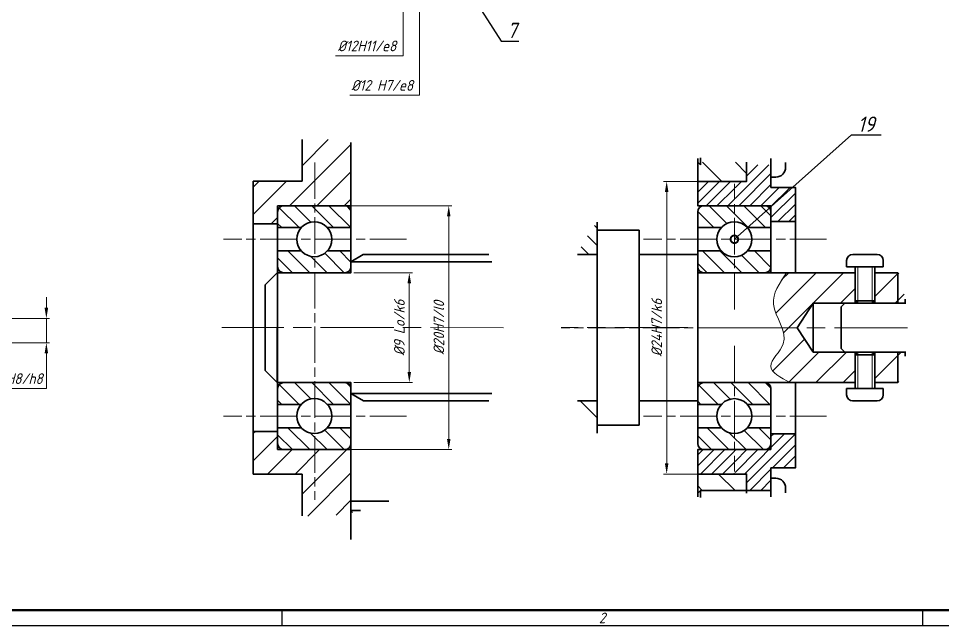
# Model space of a CAD drawing. Header units: millimetres. Extents: x -1657 to 2092, y -1414 to 1302.
# Drawn here: x 334.6 to 637.6, y 0 to 199.1 of the extents above; entities that cross this region are included whole.
import ezdxf
from ezdxf import colors
from ezdxf.entities.mleader import LeaderData, LeaderLine
from ezdxf.enums import TextEntityAlignment as Align
from ezdxf.math import Vec2, Vec3

# ---------------------------------------------------------------- set-up
doc = ezdxf.new("R2010")
doc.units = ezdxf.units.MM
doc.linetypes.add('AM_ISO08W050', pattern=[18, 12, -1.5, 3, -1.5])
doc.linetypes.add('AM_ISO08W050x2', pattern=[9, 6, -0.75, 1.5, -0.75])
doc.layers.get('0').update_dxf_attribs({"lineweight": 80})
for name, color, linetype, lineweight in [('AM_0', 7, 'Continuous', 35), ('AM_4', 3, 'Continuous', 15), ('AM_4N', 3, 'Continuous', 15), ('AM_5', 3, 'Continuous', 15), ('AM_7', 4, 'AM_ISO08W050', 15), ('AM_8', 1, 'Continuous', 15), ('AM_BOR', 7, 'Continuous', 35), ('основные', 7, 'Continuous', 35), ('тонкие', 2, 'Continuous', 15)]:
    doc.layers.add(name, color=color, linetype=linetype, lineweight=lineweight)
doc.styles.add('ACGOSTTS', font='geniso.shx', dxfattribs={"oblique": 15})
doc.styles.get("Standard").update_dxf_attribs({"font": 'geniso.shx', "oblique": 15})
doc.dimstyles.new('AM_GOST$0', dxfattribs={"dimtxt": 3.5, "dimasz": 3.5, "dimexe": 1, "dimexo": 1, "dimgap": 1.5, "dimtad": 1, "dimtoh": 1, "dimtxsty": 'Standard', "dimcen": 0, "dimclrd": 256, "dimclre": 256, "dimclrt": 2, "dimadec": 0, "dimazin": 2, "dimtp": 0.1, "dimtm": 0.1, "dimtfac": 0.71, "dimtmove": 0, "dimatfit": 3, "dimfxl": 1, "dimtolj": 1, "dimlwd": -1, "dimlwe": -1, "dimarcsym": 1})
pattern_1 = [(315, (-650.5151109239414, 912.1217120736858), (1.414213562373095, 1.414213562373095), [])]
pattern_2 = [(315, (-650.5151109239414, 883.1217120736858), (1.414213562373095, 1.414213562373095), [])]
pattern_3 = [(315, (-398, 513.1999999999994), (1.414213562373095, 1.414213562373095), [])]
pattern_4 = [(315, (-650.4086832785847, 912.1219511224094), (1.414213562373095, 1.414213562373095), [])]

# ---------------------------------------------------------------- blocks, each defined once
blk = doc.blocks.new('GOST_A1_LANDSCAPE')
at = {"layer": 'AM_BOR', "color": 7, "lineweight": 50}
blk.add_line((20, 4.999999999999999), (836, 4.999999999999999), dxfattribs=at)
at = {"layer": 'AM_BOR', "color": 1, "lineweight": 25}
for p, q in [((421, 5), (421, 0)), ((631, 5), (631, 0)), ((0, 0), (841, 0))]:
    blk.add_line(p, q, dxfattribs=at)
at = {"layer": 'AM_BOR', "color": 1, "lineweight": 25, "style": 'ACGOSTTS', "oblique": 15}
blk.add_text('2', height=3.5, dxfattribs=at).set_placement((526, 2.5), align=Align.MIDDLE_CENTER)
blk = doc.blocks.new('*D37')
at = {"layer": 'AM_5', "linetype": 'ByBlock', "transparency": 16777216}
for p, q in [((343.7676502084332, 104.2416553334107), (343.7676502084332, 107.7416553334107)), ((283.6300829513427, 100.7416553334107), (344.7676502084332, 100.7416553334107)), ((343.7676502084332, 100.7416553334107), (343.7676502084332, 92.74165533341072)), ((283.6300829513427, 92.7416553334107), (344.7676502084332, 92.74165533341072)), ((343.7676502084332, 89.24165533341072), (343.7676502084332, 77.73714247672272)), ((343.7676502084332, 77.73714247672272), (324.6236102522752, 77.73714247672272))]:
    blk.add_line(p, q, dxfattribs=at)
at = {"layer": 'AM_5', "transparency": 16777216}
for points in [[(343.1843168750999, 104.2416553334107), (344.3509835417665, 104.2416553334107), (343.7676502084332, 100.7416553334107)], [(343.1843168750999, 89.24165533341072), (344.3509835417665, 89.24165533341072), (343.7676502084332, 92.74165533341072)]]:
    blk.add_solid(points, dxfattribs=at)
at = {"layer": 'Defpoints', "color": 0, "transparency": 16777216}
for p in [(282.6300829513427, 100.7416553334107), (282.6300829513427, 92.7416553334107), (343.7676502084332, 92.74165533341072)]:
    blk.add_point(p, dxfattribs=at)
at = {"layer": 'AM_5', "color": 2, "transparency": 16777216, "insert": (333.4456302303541, 80.98714247672262), "char_height": 3.5, "attachment_point": 5}
blk.add_mtext('\\A1;3 {}{\\C2; H8/h8}', dxfattribs=at)
blk = doc.blocks.new('*D46')
at = {"layer": 'AM_5', "linetype": 'ByBlock', "transparency": 16777216}
for p, q in [((470.6495976623721, 310.5680965887503), (465.0560349076409, 310.5680965887503)), ((466.0560349076409, 307.0680965887503), (466.0560349076409, 290.0680965887503)), ((470.6495976623721, 286.5680965887503), (465.0560349076409, 286.5680965887503)), ((466.0560349076409, 286.5680965887503), (466.0560349076409, 173.9448644187201)), ((466.0560349076409, 173.9448644187201), (443.215490563343, 173.9448644187201))]:
    blk.add_line(p, q, dxfattribs=at)
at = {"layer": 'AM_5', "transparency": 16777216}
for points in [[(465.4727015743076, 307.0680965887503), (466.6393682409742, 307.0680965887503), (466.0560349076409, 310.5680965887503)], [(465.4727015743076, 290.0680965887503), (466.6393682409742, 290.0680965887503), (466.0560349076409, 286.5680965887503)]]:
    blk.add_solid(points, dxfattribs=at)
at = {"layer": 'Defpoints', "color": 0, "transparency": 16777216}
for p in [(471.6495976623721, 310.5680965887503), (466.0560349076409, 286.5680965887503), (471.6495976623721, 286.5680965887503)]:
    blk.add_point(p, dxfattribs=at)
at = {"layer": 'AM_5', "color": 2, "transparency": 16777216, "insert": (453.8857627354919, 177.1952089069089), "char_height": 3.5, "attachment_point": 5}
blk.add_mtext('\\A1;%%C12{}{\\C2; H7/e8}', dxfattribs=at)
blk = doc.blocks.new('*D90')
at = {"layer": 'AM_5', "linetype": 'ByBlock', "transparency": 16777216}
for p, q in [((461.099352590696, 310.5688000587087), (461.7107908685424, 310.5688000587087)), ((460.7107908685424, 307.0688000587087), (460.7107908685424, 290.0680965887503)), ((460.7107908685424, 286.5680965887503), (460.7107908685424, 186.8740327869193)), ((461.099352590696, 286.5680965887503), (461.7107908685424, 286.5680965887503)), ((460.7107908685424, 186.8740327869193), (438.5574242384107, 186.8740327869192))]:
    blk.add_line(p, q, dxfattribs=at)
at = {"layer": 'AM_5', "transparency": 16777216}
for points in [[(460.1274575352091, 307.0688000587087), (461.2941242018757, 307.0688000587087), (460.7107908685424, 310.5688000587087)], [(460.1274575352091, 290.0680965887503), (461.2941242018757, 290.0680965887503), (460.7107908685424, 286.5680965887503)]]:
    blk.add_solid(points, dxfattribs=at)
at = {"layer": 'Defpoints', "color": 0, "transparency": 16777216}
for p in [(460.099352590696, 310.5688000587087), (460.099352590696, 286.5680965887503), (460.7107908685424, 286.5680965887503)]:
    blk.add_point(p, dxfattribs=at)
at = {"layer": 'AM_5', "color": 2, "transparency": 16777216, "insert": (448.8841075534765, 190.1243772751081), "char_height": 3.5, "attachment_point": 5}
blk.add_mtext('\\A1;%%C12H11/e8', dxfattribs=at)
blk = doc.blocks.new('*D93')
at = {"layer": 'AM_5', "linetype": 'ByBlock', "transparency": 16777216}
for p, q in [((568.3523994513057, 145.7069537724805), (546.1449381282604, 145.7069537724805)), ((547.1449381282604, 142.2069537724805), (547.1449381282604, 53.20695377248054)), ((568.3523994513057, 49.70695377248055), (546.1449381282604, 49.70695377248054))]:
    blk.add_line(p, q, dxfattribs=at)
at = {"layer": 'AM_5', "transparency": 16777216}
for points in [[(546.561604794927, 142.2069537724805), (547.7282714615937, 142.2069537724805), (547.1449381282604, 145.7069537724805)], [(546.561604794927, 53.20695377248054), (547.7282714615937, 53.20695377248054), (547.1449381282604, 49.70695377248054)]]:
    blk.add_solid(points, dxfattribs=at)
at = {"layer": 'Defpoints', "color": 0, "transparency": 16777216}
for p in [(569.3523994513057, 145.7069537724805), (547.1449381282604, 49.70695377248054), (569.3523994513057, 49.70695377248055)]:
    blk.add_point(p, dxfattribs=at)
at = {"layer": 'AM_5', "color": 2, "transparency": 16777216, "insert": (543.8945936400713, 97.70695377248018), "char_height": 3.5, "attachment_point": 5, "rotation": 90}
blk.add_mtext('\\A1;%%C24H7/k6', dxfattribs=at)
blk = doc.blocks.new('GENZOOBVQLCP5')
at = {"layer": 'AM_8'}
h = blk.add_hatch(dxfattribs=at)
h.set_pattern_fill('ANSI31', color=256, style=0)
h.set_pattern_definition([(45, (-67.68794498231682, -300.3803287527023), (-2.245064030267288, 2.245064030267288), [])])
edge = h.paths.add_edge_path()
edge.add_line((5.893572354643311, -30.36074246781902), (5.893572354643311, -30.01366949730493))
edge.add_line((5.893572354643311, -30.01366949730493), (5.893572354643311, -22.73305255125535))
edge.add_line((5.893572354643311, -22.73305255125535), (5.893572354643311, -20.00023904872307))
edge.add_line((5.893572354643311, -20.00023904872307), (-5.106427645356689, -20.00023904872307))
edge.add_line((-5.106427645356689, -20.00023904872307), (-6.106427645356689, -20.00023904872307))
edge.add_line((-6.106427645356689, -20.00023904872307), (-6.106427645356689, -19.00023904872353))
edge.add_line((-6.106427645356689, -19.00023904872353), (-6.106427645356689, -17.40023904872362))
edge.add_line((-6.106427645356689, -17.40023904872362), (-6.106427645356689, -17.00956110888876))
edge.add_line((-6.106427645356689, -17.00956110888876), (-10.10642764535669, -17.00956110888876))
edge.add_line((-10.10642764535669, -17.00956110888876), (-10.10642764535669, -24.00956110888876))
edge.add_line((-10.10642764535669, -24.00956110888876), (-2.106430215030286, -24.00314902880075))
edge.add_line((-2.106430215030286, -24.00314902880075), (-2.106429562785181, -30.85566127623377))
edge.add_arc((0, 0), 30.9274777228381, 266.0946369724197, 280.985527720703)
edge = h.paths.add_edge_path()
edge.add_line((5.893568824868254, 19.99976095127693), (5.893565500146536, 30.36074379840073))
edge.add_arc((0, 0), 30.9274777228381, 79.01448521487418, 93.90536302749592)
edge.add_line((-2.106429562739677, 30.85566127623684), (-2.106430215030286, 24.0026709313546))
edge.add_line((-2.106430215030286, 24.0026709313546), (-10.10642764535669, 24.00908301144261))
edge.add_line((-10.10642764535669, 24.00908301144261), (-10.10642764535669, 17.00908301144261))
edge.add_line((-10.10642764535669, 17.00908301144261), (-6.115749705522376, 17.00908301144261))
edge.add_line((-6.115749705522376, 17.00908301144261), (-6.115749705522376, 20.00908301144261))
edge.add_line((-6.115749705522376, 20.00908301144261), (-5.106427645356852, 19.99976095127693))
edge.add_line((-5.106427645356852, 19.99976095127693), (5.893568824868254, 19.99976095127693))
h = blk.add_hatch(dxfattribs=at)
h.set_pattern_fill('_U', color=256, scale=2, angle=315, style=0, pattern_type=0)
h.set_pattern_definition(pattern_1)
edge = h.paths.add_edge_path()
edge.add_line((-6.106427645356689, 18.99976095127693), (-6.106427645356689, 16.41376095127669))
edge.add_line((-6.106427645356689, 16.41376095127669), (-2.231563876283872, 16.41376095127669))
edge.add_arc((-0.106427645356689, 14.49976095127693), 2.85999999999997, 402.0077229335649, 497.9922770664336, ccw=False)
edge.add_line((2.018708585570494, 16.41376095127669), (5.893572354642856, 16.41376095127669))
edge.add_line((5.893572354643311, 16.41376095127669), (5.893572354643311, 18.99976095127693))
edge.add_arc((4.893572354643311, 18.99976095127693), 1, 360, 450.0000000000065)
edge.add_line((4.893572354643311, 19.99976095127693), (-5.106427645356689, 19.99976095127693))
edge.add_arc((-5.106427645356689, 18.99976095127693), 1, 450.0000000000065, 540.0000000000065)
h = blk.add_hatch(dxfattribs=at)
h.set_pattern_fill('_U', color=256, scale=2, angle=315, style=0, pattern_type=0)
h.set_pattern_definition(pattern_1)
edge = h.paths.add_edge_path()
edge.add_line((5.893572354643311, 9.999760951276926), (5.893572354643311, 12.58576095127717))
edge.add_line((5.893572354643311, 12.58576095127671), (2.018708585570494, 12.58576095127671))
edge.add_arc((-0.106427645356689, 14.49976095127693), 2.85999999999997, 222.0077229335649, 317.9922770664336, ccw=False)
edge.add_line((-2.231563876284326, 12.58576095127671), (-6.106427645357144, 12.58576095127671))
edge.add_line((-6.106427645356689, 12.58576095127671), (-6.106427645356689, 9.999760951276926))
edge.add_arc((-5.106427645356689, 9.999760951276471), 1, 539.9999999999935, 629.9999999999935)
edge.add_line((-5.106427645356689, 8.999760951276926), (4.893572354643766, 8.999760951276926))
edge.add_arc((4.893572354643311, 9.999760951276926), 1, 270.0000000000065, 359.9999999999935)
h = blk.add_hatch(dxfattribs=at)
h.set_pattern_fill('_U', color=256, scale=2, angle=315, style=0, pattern_type=0)
h.set_pattern_definition(pattern_2)
edge = h.paths.add_edge_path()
edge.add_line((-6.106427645356689, -10.00023904872307), (-6.106427645356689, -12.58623904872331))
edge.add_line((-6.106427645356689, -12.58623904872331), (-2.231563876283872, -12.58623904872331))
edge.add_arc((-0.106427645356689, -14.50023904872307), 2.85999999999997, 402.0077229335649, 497.9922770664336, ccw=False)
edge.add_line((2.018708585570494, -12.58623904872331), (5.893572354642856, -12.58623904872331))
edge.add_line((5.893572354643311, -12.58623904872331), (5.893572354643311, -10.00023904872307))
edge.add_arc((4.893572354643311, -10.00023904872307), 1, 360, 450.0000000000065)
edge.add_line((4.893572354643311, -9.000239048723074), (-5.106427645356689, -9.000239048723074))
edge.add_arc((-5.106427645356689, -10.00023904872307), 1, 450.0000000000065, 540.0000000000065)
h = blk.add_hatch(dxfattribs=at)
h.set_pattern_fill('_U', color=256, scale=2, angle=315, style=0, pattern_type=0)
h.set_pattern_definition(pattern_2)
edge = h.paths.add_edge_path()
edge.add_line((5.893572354643311, -19.00023904872307), (5.893572354643311, -16.41423904872283))
edge.add_line((5.893572354643311, -16.41423904872329), (2.018708585570494, -16.41423904872329))
edge.add_arc((-0.106427645356689, -14.50023904872307), 2.85999999999997, 222.0077229335649, 317.9922770664336, ccw=False)
edge.add_line((-2.231563876284326, -16.41423904872329), (-6.106427645357144, -16.41423904872329))
edge.add_line((-6.106427645356689, -16.41423904872329), (-6.106427645356689, -19.00023904872307))
edge.add_arc((-5.106427645356689, -19.00023904872353), 1, 539.9999999999935, 629.9999999999935)
edge.add_line((-5.106427645356689, -20.00023904872307), (4.893572354643766, -20.00023904872307))
edge.add_arc((4.893572354643311, -19.00023904872307), 1, 270.0000000000065, 359.9999999999935)
h = blk.add_hatch(dxfattribs=at)
h.set_pattern_fill('_U', color=256, scale=1.6, angle=315, style=0, pattern_type=0)
h.set_pattern_definition([(315, (-343.5160944252971, 2937.355530451503), (1.131370849898476, 1.131370849898476), [])])
edge = h.paths.add_edge_path()
edge.add_line((7.462474227975235, -30.01366949730493), (5.893572354643311, -30.01366949730493))
edge.add_line((5.893572354643311, -30.01366949730493), (5.893572354643311, -30.36074246781902))
edge.add_arc((0, 0), 30.9274777228381, 280.985527720703, 283.9626575022647)
at = {"layer": 'AM_7', "linetype": 'AM_ISO08W050x2'}
for p, q in [((0, 27.11636690185776), (0, 0.7341499077859908)), ((14.99964315360239, 14.49976095127693), (-14.99964315360239, 14.49976095127693)), ((14.99964315360239, 14.49976095127693), (-14.99964315360239, 14.49976095127693)), ((0, 0.2072136331274805), (0, -28.26585009221401)), ((14.99964315360239, -14.50023904872307), (-14.99964315360239, -14.50023904872307)), ((14.99964315360239, -14.50023904872307), (-14.99964315360239, -14.50023904872307))]:
    blk.add_line(p, q, dxfattribs=at)
at = {"layer": 'AM_7'}
blk.add_line((30.92747769479189, -0.001317117805058388), (-15.28584729128215, 0.0006509829812557655), dxfattribs=at)
at = {"layer": 'основные'}
for p, q in [((-2.106430215030286, 24.0026709313546), (-2.106429562739677, 30.85566127623684)), ((5.893572354643311, 30.36074246781902), (5.893572354643311, 22.69976095124673)), ((-10.10642764535669, 24.00908301144261), (-2.106430215030286, 24.0026709313546)), ((-5.106427645356689, 19.99976095127693), (-6.115749705522376, 20.00908301144261)), ((-6.115749705522376, 20.00908301144261), (-6.115749705522376, 19.00891239090095)), ((-6.115749705522376, 20.00908301144261), (-6.115749705522376, 17.00908301144261)), ((4.893572354643311, 19.99976095127693), (1.893572354643311, 19.99976095127693)), ((4.893572354643311, 19.99976095127693), (5.893572354643311, 19.99976095127693)), ((5.893572354643311, 19.99976095127693), (5.893572354643311, 18.99976095127647)), ((5.893572354643311, 18.99976095127693), (5.893572354643311, 8.999760951276926)), ((5.893572354643311, 12.58576095127671), (5.893572354643311, 18.99976095127693)), ((-6.115749705522376, 17.00908301144261), (-10.10642764535669, 17.00908301144261)), ((-10.10642764535669, 17.00908301144261), (-10.10642764535669, -17.00956110888876)), ((-6.106427645356689, 17.00908301144261), (-6.106427645356689, -17.40023904872362)), ((-2.231563876283872, 16.41376095127669), (-6.106427645356689, 16.41376095127669)), ((5.893572354643311, 16.41376095127669), (2.018708585570494, 16.41376095127669)), ((-2.231563876284326, 12.58576095127671), (-6.106427645356689, 12.58576095127671)), ((5.893572354643311, 12.58576095127671), (2.018708585570494, 12.58576095127671)), ((7.893572354643311, 11.99976095127693), (5.893572354643311, 10.77289095127651)), ((28.99111620103736, 10.771446500568), (5.893572354643311, 10.77289095127651)), ((28.50509137003678, 11.9986934406416), (7.893572354643311, 11.99976095127693)), ((-6.106427645356689, 9.999760951276926), (-6.106427645356689, 8.999760951258281)), ((-6.106427645356689, 8.999760951276926), (-6.161967427956824, -9.000239048723074)), ((4.893572354643311, -9.000239048723074), (1.893572354643311, -9.000239048723074)), ((4.893572354643311, -9.000239048723074), (5.893572354643311, -9.000239048723074)), ((5.893572354643311, -9.000239048723074), (5.893572354643311, -10.77336904872357)), ((5.893572354643311, -9.000239048723074), (5.893572354643311, -10.00023904872353)), ((5.893572354643311, -10.00023904872307), (5.893572354643311, -20.00023904872307)), ((5.893572354643311, -16.41423904872329), (5.893572354643311, -10.00023904872307)), ((5.893572354643311, -10.77336904872357), (28.98991245980952, -10.77468578981438)), ((7.975743868525569, -12.00023904872307), (5.893572354643311, -10.77336904872357)), ((28.50394808337046, -12.00140916547588), (7.975743868525569, -12.00023904872307)), ((-2.231563876283872, -12.58623904872331), (-6.106427645356689, -12.58623904872331)), ((5.893572354643311, -12.58623904872331), (2.018708585570494, -12.58623904872331)), ((-2.231563876284326, -16.41423904872329), (-6.106427645356689, -16.41423904872329)), ((5.893572354643311, -16.41423904872329), (2.018708585570494, -16.41423904872329)), ((-6.11574970552283, -17.00956110888876), (-10.10642764535669, -17.00956110888876)), ((-6.106427645356689, -20.00023904872307), (-6.106427645356689, -19.00023904872353)), ((-5.106427645356689, -20.00023904872353), (-6.106427645356689, -20.00023904872307)), ((-10.10642764535669, -24.00956110888876), (-2.106430215030286, -24.00314902880075)), ((-2.106430215030286, -24.00314902880075), (-2.106429562785181, -30.85566127623377)), ((5.893572354643311, -24.73305255125535), (5.893572354643311, -30.36074246781902))]:
    blk.add_line(p, q, dxfattribs=at)
for points in [[(-6.106427645356689, 8.999760951276926), (5.893572354643311, 8.999760951276926), (5.893565500146536, 30.36074379840073)], [(-10.10642764535669, 24.00908301144261), (-10.10642764535669, 17.00908301144261)], [(-5.106427645356689, 19.99976095127693), (5.893572354643311, 19.99976095127693), (5.893572354643311, 23.99976095127693)], [(5.893572354643311, 10.77289095127651), (5.893572354643311, 8.999760951276926), (-6.161967427956824, 8.999760951276926), (-8.161967427956824, 6.999760951276926), (-8.161967427956824, -7.000239048723074), (-6.161967427956824, -9.000239048723074), (5.893572354643311, -9.000239048723074)], [(-6.106427645356689, -9.000239048723074), (5.893572354643311, -9.000239048723074), (5.893572354643311, -30.36074246781908)], [(-10.10642764535669, -24.00956110888876), (-10.10642764535669, -17.00956110888876)], [(-6.106427645356689, -17.40023904872362), (-6.106427645356689, -19.00023904872353)], [(-5.106427645356689, -20.00023904872307), (5.893572354643311, -20.00023904872307), (5.893572354643311, -24.00023904872307)], [(5.893572354643311, -34.73305255125535), (5.893572354643311, -34.73305255125535), (5.893572354643311, -22.73305255125535)], [(5.893572354643311, -30.36074246781902), (5.893572354643311, -28.45911241323495), (12.10734483474819, -28.45911241323495)], [(7.462474227975235, -30.01366949730493), (5.893572354643311, -30.01366949730493), (5.893572354643311, -30.36074246781902)]]:
    blk.add_lwpolyline(points, dxfattribs=at)
for points in [[(-6.106427645356689, 9.999760951276926), (-6.106427645356689, 18.99976095127693, -0.4142135623730692), (-5.106427645356689, 19.99976095127693), (4.893572354643311, 19.99976095127693, -0.4142135623730552), (5.893572354643311, 18.99976095127693), (5.893572354643311, 9.999760951276926, -0.4142135623730951), (4.893572354643311, 8.999760951276926), (-5.106427645356689, 8.999760951276926, -0.4142135623730951), (-6.106427645356689, 9.999760951276926, -1.655741125145663)], [(-6.106427645356689, -19.00023904872307), (-6.106427645356689, -10.00023904872307, -0.4142135623730692), (-5.106427645356689, -9.000239048723074), (4.893572354643311, -9.000239048723074, -0.4142135623730552), (5.893572354643311, -10.00023904872307), (5.893572354643311, -19.00023904872307, -0.4142135623730951), (4.893572354643311, -20.00023904872307), (-5.106427645356689, -20.00023904872307, -0.4142135623730951), (-6.106427645356689, -19.00023904872307, -1.655741125145663)]]:
    blk.add_lwpolyline(points, format="xyb", dxfattribs=at)
for centre in [(-0.106427645356689, 14.49976095127693), (-0.106427645356689, -14.50023904872307)]:
    blk.add_circle(centre, 2.860000000000014, dxfattribs=at)
for centre in [(4.893572354643311, 18.99976095127693), (4.893572354643311, 18.99976095127693), (4.893572354643311, -10.00023904872307), (4.893572354643311, -10.00023904872307)]:
    blk.add_arc(centre, 1, 0, 90, dxfattribs=at)
blk.add_point((5.893572354643311, -10.77336904872357), dxfattribs=at)
blk = doc.blocks.new('*D95')
at = {"layer": 'AM_5', "linetype": 'ByBlock', "transparency": 16777216}
for p, q in [((444.6017154461181, 115.7128309764005), (463.7568785782605, 115.7128309764005)), ((462.7568785782605, 112.2128309764005), (462.7568785782605, 83.21283097640051)), ((444.6017154461181, 79.71283097640051), (463.7568785782605, 79.71283097640051))]:
    blk.add_line(p, q, dxfattribs=at)
at = {"layer": 'AM_5', "transparency": 16777216}
for points in [[(462.1735452449272, 112.2128309764005), (463.3402119115938, 112.2128309764005), (462.7568785782605, 115.7128309764005)], [(462.1735452449272, 83.21283097640051), (463.3402119115938, 83.21283097640051), (462.7568785782605, 79.71283097640051)]]:
    blk.add_solid(points, dxfattribs=at)
at = {"layer": 'Defpoints', "color": 0, "transparency": 16777216}
for p in [(443.6017154461181, 115.7128309764005), (443.6017154461181, 79.71283097640051), (462.7568785782605, 79.71283097640051)]:
    blk.add_point(p, dxfattribs=at)
at = {"layer": 'AM_5', "color": 2, "transparency": 16777216, "insert": (459.5068785782604, 97.71283097640037), "char_height": 3.5, "attachment_point": 5, "rotation": 90}
blk.add_mtext('\\A1;%%C9 Lo/k6', dxfattribs=at)
blk = doc.blocks.new('*D96')
at = {"layer": 'AM_5', "linetype": 'ByBlock', "transparency": 16777216}
for p, q in [((440.5022827872838, 137.7128309764005), (476.6987408620545, 137.7128309764006)), ((475.6987408620545, 134.2128309764006), (475.6987408620546, 61.21283097640052)), ((440.5022827872838, 57.71283097640051), (476.6987408620546, 57.71283097640052))]:
    blk.add_line(p, q, dxfattribs=at)
at = {"layer": 'AM_5', "transparency": 16777216}
for points in [[(475.1154075287212, 134.2128309764006), (476.2820741953878, 134.2128309764006), (475.6987408620545, 137.7128309764006)], [(475.1154075287213, 61.21283097640052), (476.2820741953879, 61.21283097640052), (475.6987408620546, 57.71283097640052)]]:
    blk.add_solid(points, dxfattribs=at)
at = {"layer": 'Defpoints', "color": 0, "transparency": 16777216}
for p in [(439.5022827872838, 137.7128309764005), (439.5022827872838, 57.71283097640051), (475.6987408620546, 57.71283097640052)]:
    blk.add_point(p, dxfattribs=at)
at = {"layer": 'AM_5', "color": 2, "transparency": 16777216, "insert": (472.4483963738655, 97.71283097640038), "char_height": 3.5, "attachment_point": 5, "rotation": 90}
blk.add_mtext('\\A1;%%C20H7/l0', dxfattribs=at)
blk = doc.blocks.new('GENZOO040MCP5')
at = {"layer": 'AM_8'}
h = blk.add_hatch(dxfattribs=at)
h.set_pattern_fill('ANSI31', color=256, scale=1.2, angle=270, style=0)
h.set_pattern_definition([(315, (-690.6915842909762, 2937.372176251509), (2.694076836320746, 2.694076836320745), [])])
h.paths.add_polyline_path([(2, -26.6999999999698), (2, -24), (-6, -23.99999999999994), (-6, -27.13301270186179), (-5.546314582123159, -26.69999999996975)])
h.paths.add_polyline_path([(2, 24), (2, 27.1330127018623), (-5.546314582123159, 27.13301270186236), (-5.546314582123159, 26.69999999996986), (-6, 27.13301270186236), (-6, 24.00000000000006)])
h = blk.add_hatch(dxfattribs=at)
h.set_pattern_fill('ANSI31', color=256, scale=0.4, angle=360, style=0)
h.set_pattern_definition([(44.99999999999999, (-498.7390435535553, 513.1999999999994), (-0.8980256121069153, 0.8980256121069156), [])])
edge = h.paths.add_edge_path()
edge.add_line((10, -23), (10, -17.39999999999964))
edge.add_line((10, -17.39999999999964), (6, -17.39999999999964))
edge.add_line((6, -17.39999999999964), (6, -19))
edge.add_arc((5, -19), 1, 270, 360, ccw=False)
edge.add_line((5, -20), (0.106427645356689, -20))
edge.add_line((0.106427645356689, -20), (0.106427645356689, -24))
edge.add_line((0.106427645356689, -24), (2, -24))
edge.add_line((2, -24), (2, -26.6999999999698))
edge.add_line((2, -26.6999999999698), (6, -26.6999999999698))
edge.add_line((6, -26.6999999999698), (6, -24))
edge.add_line((6, -24), (6, -23))
edge.add_line((6, -23), (10, -23))
edge = h.paths.add_edge_path()
edge.add_line((10, 17.40000000000009), (10, 23))
edge.add_line((10, 23), (6, 23))
edge.add_line((6, 23), (6, 24))
edge.add_line((6, 24), (6, 26.6999999999698))
edge.add_line((6, 26.6999999999698), (2, 26.6999999999698))
edge.add_line((2, 26.6999999999698), (2, 24))
edge.add_line((2, 24), (0.106427645356689, 24))
edge.add_line((0.106427645356689, 24), (0.106427645356689, 20))
edge.add_line((0.106427645356689, 20), (5, 20))
edge.add_arc((5, 19), 1, 0, 90, ccw=False)
edge.add_line((6, 19), (6, 17.40000000000009))
edge.add_line((6, 17.40000000000009), (10, 17.40000000000009))
h.paths.add_polyline_path([(0, -24), (0, -20), (-6, -19.99999999999994), (-6, -23.99999999999994)])
h.paths.add_polyline_path([(0, 20), (0, 24), (-6, 24.00000000000006), (-6, 20.00000000000006)])
h = blk.add_hatch(dxfattribs=at)
h.set_pattern_fill('_U', color=256, scale=2, angle=315, style=0, pattern_type=0)
h.set_pattern_definition(pattern_4)
edge = h.paths.add_edge_path()
edge.add_line((-6, 19.00000000000006), (-6, 16.41399999999982))
edge.add_line((-6, 16.41400000000027), (-2.125136230927183, 16.41400000000027))
edge.add_arc((0, 14.5), 2.85999999999997, 402.0077229335649, 497.9922770664336, ccw=False)
edge.add_line((2.125136230927637, 16.41400000000021), (6, 16.41400000000021))
edge.add_line((6, 16.41400000000021), (6, 19))
edge.add_arc((5, 19), 1, 360, 450.0000000000065)
edge.add_line((5, 20), (-5, 20))
edge.add_arc((-5, 19.00000000000006), 1, 450.0000000000065, 540.0000000000065)
h = blk.add_hatch(dxfattribs=at)
h.set_pattern_fill('_U', color=256, scale=2, angle=315, style=0, pattern_type=0)
h.set_pattern_definition(pattern_3)
edge = h.paths.add_edge_path()
edge.add_line((-22.5, 12.00000000000006), (-22.5, 17.30426740301664))
edge.add_arc((0, 0), 28.38463792890625, 142.4368876483654, 154.990358466755)
edge.add_line((-25.72319940055962, 12.00019512150334), (-22.5, 12.00000000000006))
h = blk.add_hatch(dxfattribs=at)
h.set_pattern_fill('_U', color=256, scale=2, angle=315, style=0, pattern_type=0)
h.set_pattern_definition(pattern_4)
edge = h.paths.add_edge_path()
edge.add_line((6, 10), (6, 12.58600000000024))
edge.add_line((6, 12.58600000000024), (2.125136230927183, 12.58600000000024))
edge.add_arc((0, 14.5), 2.85999999999997, 222.0077229335649, 317.9922770664336, ccw=False)
edge.add_line((-2.125136230927183, 12.58600000000024), (-6, 12.58600000000024))
edge.add_line((-6, 12.5860000000003), (-6, 10.00000000000006))
edge.add_arc((-5, 10.00000000000006), 1, 539.9999999999935, 629.9999999999935)
edge.add_line((-5, 9.000000000000057), (5, 9.000000000000057))
edge.add_arc((5, 10), 1, 270.0000000000065, 359.9999999999935)
h = blk.add_hatch(dxfattribs=at)
h.set_pattern_fill('ANSI31', color=256, style=0)
h.set_pattern_definition([(45, (-414.8634348479959, -300.3636829526973), (-2.245064030267288, 2.245064030267288), [])])
edge = h.paths.add_edge_path()
edge.add_line((28, -4.657002292795596), (28, -4))
edge.add_line((28, -4), (26.80000000000018, -4.000000000000341))
edge.add_line((26.80000000000018, -4.000000000000341), (23.00359451550776, -4.000000000001364))
edge.add_line((23.00359451550776, -4.000000000001364), (23.00359451550776, -4.429415000034624))
edge.add_line((23.00359451550776, -4.429415000034624), (23.00359451550776, -8.25000000003456))
edge.add_line((23.00359451550776, -8.25000000003456), (23.00359451550776, -8.679415000034169))
edge.add_line((23.00359451550776, -8.679415000034169), (23.00359451550776, -9))
edge.add_line((23.00359451550776, -9), (26.80000000000018, -9))
edge.add_line((26.80000000000018, -9), (26.97930807812747, -8.820691921872594))
edge.add_arc((0, 0), 28.38463792890625, 341.8952133585585, 350.5569203760437)
edge = h.paths.add_edge_path()
edge.add_line((27.99999999999227, 4), (27.99999999999363, 4.657002292834022))
edge.add_arc((0, 0), 28.38463792890625, 9.443079624034896, 18.10478664144181)
edge.add_line((26.97930807812742, 8.820691921872765), (26.80000000000018, 9))
edge.add_line((26.80000000000018, 9), (23.00359451550776, 9))
edge.add_line((23.00359451550776, 9), (23.00359451550776, 8.679414999997789))
edge.add_line((23.00359451550776, 8.679414999997789), (23.00359451550776, 8.249999999998181))
edge.add_line((23.00359451550776, 8.249999999998181), (23.00359451550776, 4.429414999998244))
edge.add_line((23.00359451550776, 4.429414999998244), (23.00359451550776, 3.999999999998636))
edge.add_line((23.00359451550776, 3.999999999998636), (26.80000000000018, 3.999999999999659))
edge.add_line((26.80000000000018, 3.999999999999659), (27.99999999999227, 4))
edge = h.paths.add_edge_path()
edge.add_spline(control_points=[(7.801239548315607, 0.001528299143728873), (7.324915425038057, 1.285777315124676), (5.415180727695827, 4.416985197099166), (7.385747151339615, 7.304954496477592), (8.542338309184856, 9)], knot_values=[0, 0, 0, 0, 1.967657269524646, 4.763534607848302, 4.763534607848302, 4.763534607848302, 4.763534607848302], degree=3, periodic=0)
edge.add_line((8.542338309184856, 9), (19.80359451550794, 9))
edge.add_line((19.80359451550794, 9), (19.80359451550794, 8.679414999997789))
edge.add_line((19.80359451550794, 8.679414999997789), (19.80359451550794, 8.249999999998181))
edge.add_line((19.80359451550794, 8.249999999998181), (19.80359451550794, 4.429414999998244))
edge.add_line((19.80359451550794, 4.429414999998244), (19.80359451550794, 3.999999999997726))
edge.add_line((19.80359451550794, 3.999999999997726), (18.10703254494956, 3.999999999997272))
edge.add_line((18.10703254494956, 3.999999999997272), (12.91332144772304, 3.999999999997272))
edge.add_line((12.91332144772304, 3.999999999997272), (10.293433811819, 0.001422163316192382))
edge.add_line((10.293433811819, 0.001422163316192382), (7.801239548315607, 0.001528299143728873))
edge = h.paths.add_edge_path()
edge.add_line((19.80359451550794, -9), (19.80359451550794, -8.679415000034169))
edge.add_line((19.80359451550794, -8.679415000034169), (19.80359451550794, -8.25000000003456))
edge.add_line((19.80359451550794, -8.25000000003456), (19.80359451550794, -4.429415000034624))
edge.add_line((19.80359451550794, -4.429415000034624), (19.80359451550794, -4.000000000002274))
edge.add_line((19.80359451550794, -4.000000000002274), (18.10703254494956, -4.000000000002728))
edge.add_line((18.10703254494956, -4.000000000002728), (12.91332144772304, -4.000000000002728))
edge.add_line((12.91332144772304, -4.000000000002728), (10.29166368108247, 0.001422238701309197))
edge.add_line((10.29166368108247, 0.001422238701309197), (7.801239548315607, 0.001528299143728873))
edge.add_spline(control_points=[(7.801239548315607, 0.001528299143728873), (8.134212224580438, -0.8962213862998283), (8.588363308004716, -3.146855510360126), (4.373648288252525, -6.53380433962576), (7.567312798152443, -8.177820716562735), (9.164477422011373, -9)], knot_values=[4.763534607848302, 4.763534607848302, 4.763534607848302, 4.763534607848302, 6.139018390817901, 8.229092790612192, 10.32003743882186, 10.32003743882186, 10.32003743882186, 10.32003743882186], degree=3, periodic=0)
edge.add_line((9.16447742201143, -9), (19.80359451550794, -9))
h = blk.add_hatch(dxfattribs=at)
h.set_pattern_fill('_U', color=256, scale=2, angle=315, style=0, pattern_type=0)
h.set_pattern_definition(pattern_4)
edge = h.paths.add_edge_path()
edge.add_arc((5, -10), 0.9999999999998863, 360.0000000000065, 450.0000000000065)
edge.add_line((5, -9), (-5, -9))
edge.add_arc((-5, -9.999999999999943), 1, 450, 540)
edge.add_line((-6, -9.999999999999943), (-6, -12.58600000000018))
edge.add_line((-6, -12.58599999999973), (-2.125136230927637, -12.58599999999973))
edge.add_arc((0, -14.5), 2.860000000000054, 402.0077229335664, 497.9922770664351, ccw=False)
edge.add_line((2.125136230927183, -12.58599999999979), (6, -12.58599999999979))
edge.add_line((6, -12.58599999999979), (6, -10))
h = blk.add_hatch(dxfattribs=at)
h.set_pattern_fill('_U', color=256, scale=2, angle=315, style=0, pattern_type=0)
h.set_pattern_definition(pattern_3)
edge = h.paths.add_edge_path()
edge.add_line((-22.5, -17.30426740301664), (-22.5, -11.99999999999994))
edge.add_line((-22.5, -11.99999999999994), (-25.72329042628695, -11.99999999999994))
edge.add_arc((0, 0), 28.38463792890625, 205.009206920945, 217.5631123516346)
h = blk.add_hatch(dxfattribs=at)
h.set_pattern_fill('_U', color=256, scale=2, angle=315, style=0, pattern_type=0)
h.set_pattern_definition(pattern_4)
edge = h.paths.add_edge_path()
edge.add_line((-2.125136230927637, -16.41399999999976), (-6, -16.41399999999976))
edge.add_line((-6, -16.4139999999997), (-6, -18.99999999999994))
edge.add_arc((-5, -18.99999999999994), 1.000000000000114, 539.9999999999935, 629.9999999999935)
edge.add_line((-5, -19.99999999999994), (5, -19.99999999999994))
edge.add_arc((5, -19), 1.000000000000114, 270, 359.9999999999935)
edge.add_line((6, -19), (6, -16.41399999999976))
edge.add_line((6, -16.41399999999976), (2.125136230927637, -16.41399999999976))
edge.add_arc((0, -14.5), 2.860000000000054, 222.0077229335649, 317.9922770664351, ccw=False)
at = {"layer": 'AM_0'}
for p, q in [((-22.5, -17.30426740301664), (-22.5, 17.30426740301664)), ((-15.62284884539531, 16.00000000000006), (-22.5, 16.00000000000006)), ((-22.5, -15.99999999999994), (-22.5, 16.00000000000006)), ((-15.62284884539531, -15.99999999999994), (-15.62284884539531, 16.00000000000006)), ((-22.5, -11.99999999999994), (-22.5, 12.00000000000006)), ((-6, 12.00000000000006), (-15.62284884539531, 12.00000000000006)), ((-6, -11.99999999999994), (-15.62284884539531, -11.99999999999994)), ((-15.62284884539531, -15.99999999999994), (-22.5, -15.99999999999994))]:
    blk.add_line(p, q, dxfattribs=at)
at = {"layer": 'AM_4N'}
for p, q in [((20.233009515508, 3.999999999998181), (20.233009515508, 9.999999999998181)), ((22.57417951550769, 3.999999999998181), (22.57417951550769, 9.999999999998181)), ((20.233009515508, -4.000000000034561), (20.233009515508, -10.00000000003456)), ((22.57417951550769, -4.000000000034561), (22.57417951550769, -10.00000000003456))]:
    blk.add_line(p, q, dxfattribs=at)
at = {"layer": 'AM_7', "linetype": 'AM_ISO08W050x2'}
for p, q in [((0, 3), (0, 23.59291174679493)), ((15.10607079895908, 14.5), (-14.8932155082457, 14.50000000000006)), ((0, 0), (-28.38463792890627, 5.684341886080801e-14)), ((0, -3), (0, -23.59291174679493)), ((15.10607079895908, -14.5), (-14.8932155082457, -14.49999999999994)), ((15.10607079895908, -14.5), (-14.8932155082457, -14.49999999999994))]:
    blk.add_line(p, q, dxfattribs=at)
at = {"layer": 'AM_7'}
blk.add_line((28.38463792142471, 0.0006517077594025977), (-28.38463776295453, 0.003069357996594135), dxfattribs=at)
at = {"layer": 'основные'}
for p, q in [((-6, 27.74324549066142), (-6, 24.00000000000006)), ((-6, 27.13301270186236), (-6, 27.74324549066137)), ((-5.546314582123159, 26.69999999996986), (-5.546314582123159, 27.83749386908295)), ((-5.546314582123159, 26.69999999996986), (-6, 27.13301270186236)), ((2, 24), (2, 27.13301270189231)), ((-6, 24.00000000000006), (2, 24)), ((5, 20), (2, 20)), ((5, 20), (6, 20)), ((6, 20), (6, 19)), ((6, 19), (6, 9)), ((6, 12.58600000000024), (6, 19)), ((10, 17.40000000000009), (6, 17.40000000000009)), ((10, 17.40000000000009), (10.00000000000006, 9.000000000000114)), ((-2.125136230927183, 16.41400000000021), (-6, 16.41400000000027)), ((6, 16.41400000000021), (2.125136230927637, 16.41400000000021)), ((-2.125136230927183, 12.58600000000024), (-6, 12.5860000000003)), ((6, 12.58600000000024), (2.125136230927183, 12.58600000000024)), ((-22.5, 12.00000000000006), (-25.72321254922474, 12.00016693644341)), ((-6, -11.99999999999994), (-6, 12.00000000000006)), ((18.40359451550785, 9.999999999998181), (19.80359451550794, 9.999999999998181)), ((19.80359451550794, 9.999999999998181), (19.80359451550794, 8.679414999997789)), ((19.80359451550794, 9.999999999998181), (23.00359451550776, 9.999999999998181)), ((23.00359451550776, 9.999999999998181), (24.40359451550785, 9.999999999998181)), ((23.00359451550776, 9.999999999998181), (23.00359451550776, 8.679414999997789)), ((-6, 9.000000000000057), (19.80359451550794, 9)), ((19.80359451550794, 8.679414999997789), (19.80359451550794, 8.249999999998181)), ((19.80359451550794, 8.249999999998181), (19.80359451550794, 4.429414999998244)), ((23.00359451550776, 9), (26.80000000000018, 9)), ((23.00359451550776, 8.679414999997789), (23.00359451550776, 8.249999999998181)), ((23.00359451550776, 8.249999999998181), (23.00359451550776, 4.429414999998244)), ((26.97930807812742, 8.820691921872765), (26.80000000000018, 9)), ((26.80000000000018, 9), (26.80000000000018, 3.999999999997726)), ((27.99999999999363, 4.657002292834022), (27.99999999999227, 4)), ((10.29328889362995, 0.001200983349917806), (12.91332144772304, 3.999999999997272)), ((12.91332144772304, 3.999999999997272), (12.91332144772298, -4.000000000002728)), ((12.91332144772304, 3.999999999997272), (18.10703254494956, 3.999999999997272)), ((19.80359451550794, 4.429414999998244), (20.233009515508, 3.999999999998181)), ((23.00359451550776, 4.429414999998244), (19.80359451550794, 4.429414999998244)), ((19.80359451550794, 4.429414999998244), (19.80359451550794, 3.999999999997726)), ((22.57417951550769, 3.999999999998181), (20.233009515508, 3.999999999998181)), ((23.00359451550776, 4.429414999998244), (22.57417951550769, 3.999999999998181)), ((23.00359451550776, 4.429414999998244), (23.00359451550776, 3.999999999998636)), ((27.99999999999227, 4), (28.10138200080388, 3.999999999999829)), ((-6, 5.684341886080801e-14), (-6, -8.999999999999943)), ((10.29259550555952, -1.818989403545856e-11), (12.91332144772304, -4.000000000002728)), ((18.10703254494956, -4.000000000002728), (12.91332144772304, -4.000000000002728)), ((19.80359451550794, -4.429415000034624), (20.233009515508, -4.000000000034561)), ((19.80359451550794, -4.429415000034624), (19.80359451550794, -4.000000000002274)), ((19.80359451550794, -8.25000000003456), (19.80359451550794, -4.429415000034624)), ((23.00359451550776, -4.429415000034624), (19.80359451550794, -4.429415000034624)), ((22.57417951550769, -4.000000000034561), (20.233009515508, -4.000000000034561)), ((23.00359451550776, -4.429415000034624), (22.57417951550769, -4.000000000034561)), ((23.00359451550776, -4.429415000034624), (23.00359451550776, -4.000000000001364)), ((23.00359451550776, -8.25000000003456), (23.00359451550776, -4.429415000034624)), ((26.80000000000018, -4.000000000002274), (26.80000000000018, -9)), ((28, -4.657002292795596), (28, -4)), ((28.10138200080382, -4.000000000000171), (28.00000000000773, -4)), ((-6, -8.999999999999943), (19.80359451550794, -9)), ((10.00000000000006, -8.999999999999943), (10, -17.39999999999964)), ((19.80359451550794, -8.679415000034169), (19.80359451550794, -8.25000000003456)), ((19.80359451550794, -10.00000000003456), (19.80359451550794, -8.679415000034169)), ((23.00359451550776, -8.679415000034169), (23.00359451550776, -8.25000000003456)), ((23.00359451550776, -10.00000000003456), (23.00359451550776, -8.679415000034169)), ((23.00359451550776, -9), (26.80000000000018, -9)), ((26.97930807812747, -8.820691921872594), (26.80000000000018, -9)), ((18.40359451550785, -10.00000000003456), (19.80359451550794, -10.00000000003456)), ((19.80359451550794, -10.00000000003456), (23.00359451550776, -10.00000000003456)), ((23.00359451550776, -10.00000000003456), (24.40359451550785, -10.00000000003456)), ((-22.5, -11.99999999999994), (-25.72329042628695, -11.99999999999994)), ((-2.125136230927637, -12.58599999999979), (-6, -12.58599999999973)), ((6, -12.58599999999979), (2.125136230927183, -12.58599999999979)), ((-2.125136230927183, -16.41399999999976), (-6, -16.4139999999997)), ((6, -16.41399999999976), (2.125136230927637, -16.41399999999976)), ((6, -19), (6, -20.00578566475906)), ((6, -20.00578566475906), (4.901416508073453, -20.00578566475906)), ((-6, -23.99999999999994), (-6, -27.74324549066137)), ((2, -24), (-6, -23.99999999999994)), ((2, -24), (2, -27.13301270186184)), ((2, -27.13301270186184), (2, -24)), ((-5.546314582123159, -26.69999999996975), (-6, -27.13301270186179)), ((-6, -27.13301270186179), (-6, -27.74324549066137)), ((6, -26.6999999999698), (-5.546314582123159, -26.69999999996975)), ((-5.546314582123159, -26.69999999996975), (-5.546314582123159, -27.83749386908295))]:
    blk.add_line(p, q, dxfattribs=at)
for points in [[(6, 27.74324549066137), (6, 24), (6, 23), (10, 23), (10, 17.40000000000009), (6, 17.40000000000009), (6, 19, 0.4142135623730825), (5, 20), (-6, 20.00000000000006), (-6, 24.00000000000006)], [(6, 27.74324549066137), (6, 24.6999999999698), (6.800000000000182, 24.6999999999698, 0.414213562373095), (8.400000000000091, 26.29999999997017), (8.400000000000091, 27.11323791720758)], [(-6, 10.00000000000006), (-6, 19.00000000000006, -0.4142135623730692), (-5, 20.00000000000006), (5, 20, -0.4142135623730552), (6, 19), (6, 10, -0.4142135623730951), (5, 9), (-5, 9.000000000000057, -0.4142135623730951), (-6, 10.00000000000006, -1.655741125145663)], [(-6, -9.999999999999943), (-6, -18.99999999999994, 0.4142135623730692), (-5, -19.99999999999994), (5, -20, 0.4142135623730552), (6, -19), (6, -10, 0.4142135623730951), (5, -9), (-5, -8.999999999999943, 0.4142135623730951), (-6, -9.999999999999943, 1.655741125145663)], [(6, -27.74324549066137), (6, -24), (6, -23), (10, -23), (10, -17.39999999999964), (6, -17.39999999999964), (6, -19, -0.4142135623730825), (5, -20), (-6, -19.99999999999994), (-6, -23.99999999999994)], [(6, -27.74324549066137), (6, -24.6999999999698), (6.800000000000182, -24.6999999999698, -0.414213562373095), (8.399999999999636, -26.29999999996971), (8.399999999999636, -27.1132379172077)]]:
    blk.add_lwpolyline(points, format="xyb", dxfattribs=at)
for points in [[(-6, 20.00000000000006), (-6, 24.00000000000006), (2, 24), (2, 27.1330127018623)], [(17.50703254494965, -1.767949192442302), (17.50703254494965, 3.399999999997362), (18.10703254494956, 3.999999999997272), (28, 4)], [(28.00000000000773, -4), (18.10703254494956, -4.000000000002728), (17.50703254494965, -3.400000000002365), (17.50703254494965, -1.767949192442302)], [(-6, -19.99999999999994), (-6, -23.99999999999994), (2, -24), (2, -27.13301270186184)]]:
    blk.add_lwpolyline(points, dxfattribs=at)
for points in [[(24.40359451550785, 9.999999999998181), (18.40359451550785, 9.999999999998181), (18.40359451550785, 10.99999999999818, -0.414213562373095), (19.40359451550785, 11.99999999999818), (23.40359451550785, 11.99999999999818, -0.414213562373095), (24.40359451550785, 10.99999999999818)], [(24.40359451550785, -10.00000000003456), (18.40359451550785, -10.00000000003456), (18.40359451550785, -11.00000000003456, 0.414213562373095), (19.40359451550785, -12.00000000003456), (23.40359451550785, -12.00000000003456, 0.414213562373095), (24.40359451550785, -11.00000000003456)]]:
    blk.add_lwpolyline(points, format="xyb", close=True, dxfattribs=at)
for centre in [(0, 14.5), (0, -14.5)]:
    blk.add_circle(centre, 2.860000000000014, dxfattribs=at)
blk.add_arc((5, 19), 1, 0, 90, dxfattribs=at)
blk.add_arc((5, 19), 1, 0, 90, dxfattribs=at)
at = {"layer": 'тонкие'}
blk.add_open_spline([(8.542338309184856, 9), (7.385747151339615, 7.304954496477592), (4.846174226825497, 3.583076080439355), (10.08086945798129, -1.947476208641206), (4.373648288252525, -6.53380433962576), (7.567312798152443, -8.177820716562735), (9.164477422011373, -9)], degree=3, knots=[0, 0, 0, 0, 2.795877338323656, 6.139018390817901, 8.229092790612192, 10.32003743882186, 10.32003743882186, 10.32003743882186, 10.32003743882186], dxfattribs=at)
blk = doc.blocks.new('_DotSmall')
at = {"color": 0, "linetype": 'ByBlock', "const_width": 0.5}
blk.add_lwpolyline([(-0.0625, 0, 1), (0.0625, 0, 1)], format="xyb", close=True, dxfattribs=at)

msp = doc.modelspace()

# ---------------------------------------------------------------- block references
at = {"layer": 'AM_0', "xscale": 2, "yscale": 2, "zscale": 2}
for name, p in [('GENZOOBVQLCP5', (431.8145707368312, 97.71330907384663)), ('GENZOO040MCP5', (569.3523994513055, 97.70695377248052))]:
    msp.add_blockref(name, p, dxfattribs=at)
at = {"layer": 'основные', "lineweight": 0}
msp.add_blockref('GOST_A1_LANDSCAPE', (0, 0), dxfattribs=at)

# ---------------------------------------------------------------- dimensions: what is measured, and where the dimension line sits
at = {"layer": 'AM_5'}
dim = msp.add_linear_dim(base=(460.7107908685424, 286.5680965887503), p1=(460.0993525906957, 310.5688000587086), p2=(460.0993525906957, 286.5680965887502), angle=90, text='%%C12H11/e8', dimstyle='AM_GOST$0', dxfattribs=at)
dim.commit()
dim.dimension.update_dxf_attribs({"geometry": '*D90', "text_midpoint": (448.8841075534765, 186.8740327869191), "dimtype": 160})
for base, p1, p2, text, override, picture, middle in [((466.0560349076409, 286.5680965887503), (471.6495976623719, 310.5680965887502), (471.6495976623719, 286.5680965887502), '%%C12{}{\\C2; H7/e8}', {"dimtdec": 3}, '*D46', (453.8857627354919, 173.9448644187199)), ((547.1449381282604, 49.70695377248054), (569.3523994513055, 145.7069537724805), (569.3523994513055, 49.70695377248052), '%%C24H7/k6', {"dimlfac": 0.5}, '*D93', (547.1449381282603, 97.70695377248018)), ((343.7676502084332, 92.74165533341072), (282.6300829513426, 100.7416553334107), (282.6300829513426, 92.74165533341068), '3 {}{\\C2; H8/h8}', {"dimtp": 0.1, "dimtm": 0.1, "dimtdec": 3, "dimtzin": 8}, '*D37', (333.4456302303541, 77.73714247672262))]:
    dim = msp.add_linear_dim(base=base, p1=p1, p2=p2, angle=90, text=text, dimstyle='AM_GOST$0', override=override, dxfattribs=at)
    dim.commit()
    dim.dimension.update_dxf_attribs({"geometry": picture, "text_midpoint": middle, "dimtype": 160})
for base, p1, p2, text, picture, middle in [((475.6987408620546, 57.71283097640052), (439.5022827872835, 137.7128309764005), (439.5022827872835, 57.71283097640048), '%%C20H7/l0', '*D96', (472.4483963738655, 97.71283097640038)), ((462.7568785782605, 79.71283097640051), (443.6017154461179, 115.7128309764005), (443.6017154461179, 79.71283097640048), '%%C9 Lo/k6', '*D95', (459.5068785782604, 97.71283097640037))]:
    dim = msp.add_linear_dim(base=base, p1=p1, p2=p2, angle=90, text=text, dimstyle='AM_GOST$0', override={"dimlfac": 0.5, "dimpost": ''}, dxfattribs=at)
    dim.commit()
    dim.dimension.update_dxf_attribs({"geometry": picture, "text_midpoint": middle})

# ---------------------------------------------------------------- leaders
at = {"layer": 'AM_4'}
ml = msp.add_multileader_mtext('Standard', dxfattribs=at)
ml.set_content('7', color=256)
ml.set_leader_properties()
ml.set_arrow_properties(name='DOTSMALL')
ml.build(insert=Vec2(0, 0))
ml.multileader.update_dxf_attribs({"text_left_attachment_type": 6, "text_right_attachment_type": 6, "dogleg_length": 0, "arrow_head_size": 5})
ctx = ml.context
ctx.base_point, ctx.char_height, ctx.arrow_head_size, ctx.plane_origin = Vec3(492.858463183834, 191.7435790390217), 5, 5, Vec3(466.3838694358167, 233.3688030603874)
ctx.left_attachment, ctx.right_attachment = 6, 6
notes = []
notes.append((ctx, [(0, (1, 1, 0), (492.858463183834, 191.7435790390217), (1, 0), 0, [(0, [(466.3838694358167, 233.3688030603874)], 0, [])])]))
ctx.mtext.insert, ctx.mtext.flow_direction = Vec3(494.858463183834, 197.7435790390217), 5
ml = msp.add_multileader_mtext('Standard', dxfattribs=at)
ml.set_content('19', color=256)
ml.set_leader_properties()
ml.set_arrow_properties(name='DOTSMALL')
ml.build(insert=Vec2(0, 0))
ml.multileader.update_dxf_attribs({"text_left_attachment_type": 6, "text_right_attachment_type": 6, "dogleg_length": 0, "arrow_head_size": 5})
ctx = ml.context
ctx.base_point, ctx.char_height, ctx.arrow_head_size, ctx.plane_origin = Vec3(607.7996575823199, 160.9758222530572), 5, 5, Vec3(569.3523994513055, 126.7069537724805)
ctx.left_attachment, ctx.right_attachment = 6, 6
notes.append((ctx, [(0, (1, 1, 0), (607.7996575823199, 160.9758222530572), (1, 0), 0, [(0, [(569.3523994513055, 126.7069537724805)], 0, [])])]))
ctx.mtext.insert, ctx.mtext.flow_direction = Vec3(609.7996575823199, 166.9758222530572), 5
for ctx, leaders in notes:
    for number, flags, end, landing, length, lines in leaders:
        leader = LeaderData()
        leader.index, (leader.has_last_leader_line, leader.has_dogleg_vector, leader.attachment_direction) = number, flags
        leader.last_leader_point, leader.dogleg_vector, leader.dogleg_length = Vec3(end), Vec3(landing), length
        for number, points, colour, breaks in lines:
            line = LeaderLine()
            line.index, line.vertices, line.color, line.breaks = number, Vec3.list(points), colors.encode_raw_color(colour), breaks
            leader.lines.append(line)
        ctx.leaders.append(leader)

doc.saveas('drawing.dxf')
